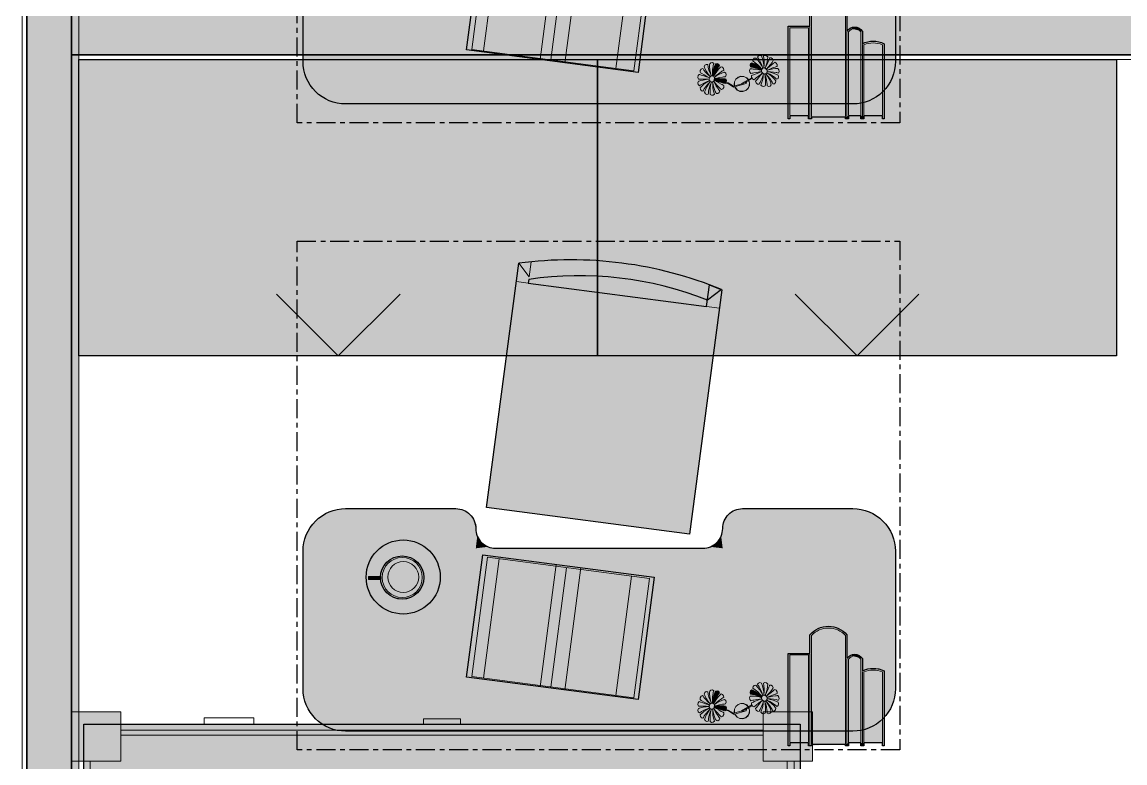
# Model space of a CAD drawing. Header units: inches. Extents: x -2190 to 40245, y -11272 to 33470.
# Drawn here: x 8067 to 10300, y 7426 to 8926 of the extents above; entities that cross this region are included whole.
import ezdxf

# ---------------------------------------------------------------- set-up
doc = ezdxf.new("R2010")
doc.units = ezdxf.units.IN
doc.header["$LTSCALE"] = 96
doc.header["$MEASUREMENT"] = 0
doc.linetypes.add('DASHDOT', pattern=[0.7, 0.4, -0.1, 0.1, -0.1])
for name, color, linetype, lineweight, true_color in [('Architectural_Blocks-1', 96, 'DASHDOT', 25, 0x008000), ('Cabinets___Full-2', 8, 'Continuous', 25, 0x808080), ('Cabinets__Module_Lines-2', 9, 'Continuous', 9, 0xc0c0c0), ('Furniture__Interior-1', 216, 'Continuous', 25, 0x800080), ('Furniture__Interior-2', 216, 'Continuous', 25, 0x800080), ('Walls___Normal-1', 18, 'Continuous', 35, 0x000000), ('Walls___Normal-2', 18, 'Continuous', 35, 0x000000), ('Walls___Normal-Ext_T_Frame_-_600_OC_-_Int_PB_Ext_WRC_cladding-L1-1', 18, 'Continuous', 35, 0x000000), ('Walls___Normal-Ext_T_Frame_-_600_OC_-_Int_PB_Ext_WRC_cladding-L1-2', 18, 'Continuous', 35, 0x000000), ('Walls___Normal-Ext_T_Frame_-_600_OC_-_Int_PB_Ext_WRC_cladding-L2-1', 18, 'Continuous', 35, 0x000000), ('Walls___Normal-Ext_T_Frame_-_600_OC_-_Int_PB_Ext_WRC_cladding-L2-2', 18, 'Continuous', 35, 0x000000), ('Walls___Normal-Ext_T_Frame_-_600_OC_-_Int_PB_Ext_WRC_cladding-L3-1', 18, 'Continuous', 35, 0x000000), ('Walls___Normal-Ext_T_Frame_-_600_OC_-_Int_PB_Ext_WRC_cladding-L3-2', 18, 'Continuous', 35, 0x000000), ('Walls___Normal-Ext_T_Frame_-_600_OC_-_Int_PB_Ext_WRC_cladding-L4-1', 18, 'Continuous', 35, 0x000000), ('Walls___Normal-Ext_T_Frame_-_600_OC_-_Int_PB_Ext_WRC_cladding-L4-2', 18, 'Continuous', 35, 0x000000), ('Walls___Normal-Int_S_Frame_-_600_OC_-_PB_both_sides-L3-2', 18, 'Continuous', 35, 0x000000), ('Walls___Normal-Int_S_Frame_-_600_OC_-_PB_both_sides-L4-2', 18, 'Continuous', 35, 0x000000)]:
    doc.layers.add(name, color=color, linetype=linetype, lineweight=lineweight, true_color=true_color)

# ---------------------------------------------------------------- blocks, each defined once
blk = doc.blocks.new('Desks_Desks_(small)_Dressing_Table')
at = {"color": 216, "true_color": 0x800080}
blk.add_lwpolyline([(-239.77, 145.8, -0.414214), (-205.35, 180.22), (-116, 180.22, -0.414214), (-99.95, 164.16, 0.414214), (-83.89, 148.11), (83.89, 148.11, 0.414214), (99.95, 164.16, -0.414214), (116, 180.22), (205.35, 180.22, -0.414214), (239.77, 145.8), (239.77, 34.42, -0.414214), (205.35, 0), (-205.35, 0, -0.414214), (-239.77, 34.42)], format="xyb", close=True, dxfattribs=at)
at = {"color": 7, "true_color": 0xffffff}
for points in [[(-205.35, 180.22), (-239.77, 145.8), (-238.6, 154.71), (-239.48, 150.29)], [(-99.95, 148.11), (-239.77, 145.8), (-116, 180.22), (-205.35, 180.22)], [(-205.35, 180.22), (-238.6, 154.71), (-235.16, 163.01), (-237.15, 158.97)], [(-205.35, 180.22), (-235.16, 163.01), (-229.69, 170.14), (-232.66, 166.75)], [(-205.35, 180.22), (-229.69, 170.14), (-222.56, 175.61), (-226.31, 173.1)], [(-205.35, 180.22), (-222.56, 175.61), (-214.26, 179.05), (-218.52, 177.6)], [(-205.35, 180.22), (-214.26, 179.05), (-205.35, 180.22), (-209.84, 179.92)], [(-99.95, 164.16), (-116, 180.22), (-111.85, 179.67), (-113.91, 180.08)], [(-99.95, 148.11), (-116, 180.22), (-99.95, 148.11), (-99.95, 164.16)], [(-99.95, 164.16), (-111.85, 179.67), (-107.98, 178.07), (-109.86, 179)], [(116, 180.22), (99.95, 164.16), (100.5, 168.32), (100.09, 166.26)], [(239.77, 145.8), (99.95, 148.11), (116, 180.22), (99.95, 164.16)], [(116, 180.22), (100.5, 168.32), (102.1, 172.19), (101.17, 170.31)], [(116, 180.22), (102.1, 172.19), (104.65, 175.52), (103.27, 173.94)], [(116, 180.22), (104.65, 175.52), (107.98, 178.07), (106.23, 176.9)], [(116, 180.22), (107.98, 178.07), (111.85, 179.67), (109.86, 179)], [(116, 180.22), (111.85, 179.67), (116, 180.22), (113.91, 180.08)], [(239.77, 145.8), (116, 180.22), (239.77, 145.8), (205.35, 180.22)], [(239.77, 145.8), (205.35, 180.22), (214.26, 179.05), (209.84, 179.92)], [(239.77, 145.8), (214.26, 179.05), (222.56, 175.61), (218.52, 177.6)], [(-99.95, 164.16), (-107.98, 178.07), (-104.65, 175.52), (-106.23, 176.9)], [(-99.95, 164.16), (-104.65, 175.52), (-102.1, 172.19), (-103.27, 173.94)], [(-99.95, 164.16), (-102.1, 172.19), (-100.5, 168.32), (-101.17, 170.31)], [(239.77, 145.8), (222.56, 175.61), (229.69, 170.14), (226.31, 173.1)], [(239.77, 145.8), (229.69, 170.14), (235.16, 163.01), (232.66, 166.75)], [(-99.95, 164.16), (-100.5, 168.32), (-99.95, 164.16), (-100.09, 166.26)], [(-99.95, 164.16), (-99.81, 162.07), (-99.95, 148.11), (-99.4, 160.01)], [(99.81, 162.07), (99.95, 148.11), (99.81, 162.07), (99.4, 160.01)], [(99.95, 148.11), (99.81, 162.07), (99.95, 148.11), (99.95, 164.16)], [(239.77, 145.8), (235.16, 163.01), (238.6, 154.71), (237.15, 158.97)], [(-98.73, 158.02), (-99.95, 148.11), (-98.73, 158.02), (-99.4, 160.01)], [(-97.8, 156.14), (-99.95, 148.11), (-97.8, 156.14), (-98.73, 158.02)], [(-96.63, 154.39), (-99.95, 148.11), (-96.63, 154.39), (-97.8, 156.14)], [(-95.25, 152.81), (-99.95, 148.11), (-95.25, 152.81), (-96.63, 154.39)], [(-93.67, 151.43), (-99.95, 148.11), (-93.67, 151.43), (-95.25, 152.81)], [(95.25, 152.81), (99.95, 148.11), (95.25, 152.81), (93.67, 151.43)], [(96.63, 154.39), (99.95, 148.11), (96.63, 154.39), (95.25, 152.81)], [(97.8, 156.14), (99.95, 148.11), (97.8, 156.14), (96.63, 154.39)], [(98.73, 158.02), (99.95, 148.11), (98.73, 158.02), (97.8, 156.14)], [(99.4, 160.01), (99.95, 148.11), (99.4, 160.01), (98.73, 158.02)], [(239.77, 145.8), (238.6, 154.71), (239.77, 145.8), (239.48, 150.29)], [(-239.77, 145.8), (-99.95, 148.11), (83.89, 148.11), (-83.89, 148.11)], [(-239.77, 145.8), (83.89, 148.11), (239.77, 145.8), (99.95, 148.11)], [(-239.77, 145.8), (239.77, 145.8), (205.35, 0), (239.77, 34.42)], [(-239.77, 145.8), (205.35, 0), (-239.77, 34.42), (-205.35, 0)], [(-91.92, 150.26), (-99.95, 148.11), (-91.92, 150.26), (-93.67, 151.43)], [(-90.04, 149.33), (-99.95, 148.11), (-90.04, 149.33), (-91.92, 150.26)], [(-88.05, 148.66), (-99.95, 148.11), (-88.05, 148.66), (-90.04, 149.33)], [(-85.99, 148.25), (-99.95, 148.11), (-85.99, 148.25), (-88.05, 148.66)], [(-99.95, 148.11), (-85.99, 148.25), (-99.95, 148.11), (-83.89, 148.11)], [(83.89, 148.11), (85.99, 148.25), (83.89, 148.11), (99.95, 148.11)], [(88.05, 148.66), (99.95, 148.11), (88.05, 148.66), (85.99, 148.25)], [(90.04, 149.33), (99.95, 148.11), (90.04, 149.33), (88.05, 148.66)], [(91.92, 150.26), (99.95, 148.11), (91.92, 150.26), (90.04, 149.33)], [(93.67, 151.43), (99.95, 148.11), (93.67, 151.43), (91.92, 150.26)], [(-239.77, 34.42), (-205.35, 0), (-214.26, 1.17), (-209.84, 0.29)], [(-239.77, 34.42), (-214.26, 1.17), (-222.56, 4.61), (-218.52, 2.62)], [(-239.77, 34.42), (-222.56, 4.61), (-229.69, 10.08), (-226.31, 7.11)], [(-239.77, 34.42), (-229.69, 10.08), (-235.16, 17.21), (-232.66, 13.47)], [(-239.77, 34.42), (-235.16, 17.21), (-238.6, 25.51), (-237.15, 21.25)], [(-239.77, 34.42), (-238.6, 25.51), (-239.77, 34.42), (-239.48, 29.93)], [(205.35, 0), (239.77, 34.42), (238.6, 25.51), (239.48, 29.93)], [(205.35, 0), (238.6, 25.51), (235.16, 17.21), (237.15, 21.25)], [(205.35, 0), (235.16, 17.21), (229.69, 10.08), (232.66, 13.47)], [(205.35, 0), (229.69, 10.08), (222.56, 4.61), (226.31, 7.11)], [(205.35, 0), (222.56, 4.61), (214.26, 1.17), (218.52, 2.62)], [(205.35, 0), (214.26, 1.17), (205.35, 0), (209.84, 0.29)]]:
    blk.add_solid(points, dxfattribs=at)
blk = doc.blocks.new('Interior_Accessories_Books_&_Magazines_Books')
at = {"color": 18, "linetype": 'Continuous', "lineweight": 18, "true_color": 0x000000}
for p, q in [((-20, 1.79), (-20, 89.52)), ((7.5, 1.79), (7.5, 89.52)), ((-37.5, 3.01), (-37.5, 73.75)), ((-22.5, 73.75), (-37.5, 73.75)), ((-22.5, 3.05), (-22.5, 73.75)), ((-21.25, 0), (-21.25, 74.44)), ((8.75, 0), (8.75, 70.26)), ((10, 70.43), (10, 2.94)), ((20, 70.43), (20, 2.94)), ((21.25, 60.09), (21.25, 0)), ((22.5, 60), (22.5, 2.94)), ((37.5, 60), (37.5, 2.94))]:
    blk.add_line(p, q, dxfattribs=at)
at = {"color": 216, "true_color": 0x800080}
blk.add_lwpolyline([(22.5, 0), (20, 0), (20, 2.5), (10, 2.5), (10, 0), (7.5, 0), (7.5, 1.25), (-20, 1.25), (-20, 0), (-22.5, 0), (-22.5, 2.5), (-37.5, 2.5), (-37.5, 0), (-38.75, 0), (-38.75, 75), (-21.25, 75), (-21.25, 90, -0.468586), (8.75, 90), (8.75, 70.82, -0.558718), (21.25, 70.82), (21.25, 60.82, -0.236068), (38.75, 60.82), (38.75, 0), (37.5, 0), (37.5, 2.5), (22.5, 2.5)], format="xyb", close=True, dxfattribs=at)
at = {"color": 18, "linetype": 'Continuous', "lineweight": 18, "true_color": 0x000000}
for centre, radius, start, end in [((-6.25, 76.77), 18.75, 42.83343, 137.16657), ((15, 66.68), 6.25, 36.8699, 143.1301), ((30, 41.46), 20, 67.97569, 112.02431)]:
    blk.add_arc(centre, radius, start, end, dxfattribs=at)
at = {"color": 7, "true_color": 0xffffff}
for points in [[(8.75, 90), (-21.25, 90), (-18.13, 93), (-20.05, 91.31)], [(8.75, 70.82), (-21.25, 75), (8.75, 90), (-21.25, 90)], [(8.75, 90), (-18.13, 93), (-13.72, 95.54), (-16.01, 94.41)], [(8.75, 90), (-13.72, 95.54), (-8.8, 96.86), (-11.3, 96.36)], [(8.75, 90), (-8.8, 96.86), (-3.7, 96.86), (-6.25, 97.03)], [(8.75, 90), (-3.7, 96.86), (1.22, 95.54), (-1.2, 96.36)], [(8.75, 90), (1.22, 95.54), (5.63, 93), (3.51, 94.41)], [(8.75, 90), (5.63, 93), (8.75, 90), (7.55, 91.31)], [(-21.25, 75), (-37.5, 2.5), (-38.75, 0), (-37.5, 0)], [(-21.25, 75), (-38.75, 0), (-21.25, 75), (-38.75, 75)], [(21.25, 60.82), (-37.5, 2.5), (8.75, 70.82), (-21.25, 75)], [(21.25, 70.82), (8.75, 70.82), (9.81, 72.17), (9.18, 71.45)], [(21.25, 70.82), (9.81, 72.17), (11.33, 73.33), (10.53, 72.8)], [(21.25, 70.82), (11.33, 73.33), (13.1, 74.07), (12.19, 73.76)], [(21.25, 70.82), (13.1, 74.07), (15, 74.32), (14.04, 74.25)], [(21.25, 70.82), (15, 74.32), (16.9, 74.07), (15.96, 74.25)], [(21.25, 70.82), (16.9, 74.07), (18.67, 73.33), (17.81, 73.76)], [(21.25, 70.82), (18.67, 73.33), (20.19, 72.17), (19.47, 72.8)], [(21.25, 70.82), (20.19, 72.17), (21.25, 70.82), (20.82, 71.45)], [(21.25, 60.82), (8.75, 70.82), (21.25, 60.82), (21.25, 70.82)], [(38.75, 60.82), (24.94, 62.22), (30, 62.89), (27.45, 62.72)], [(38.75, 60.82), (30, 62.89), (35.06, 62.22), (32.55, 62.72)], [(21.25, 60.82), (10, 2.5), (-37.5, 2.5), (-22.5, 2.5)], [(21.25, 60.82), (22.5, 2.5), (10, 2.5), (20, 2.5)], [(38.75, 60.82), (21.25, 60.82), (24.94, 62.22), (22.51, 61.4)], [(38.75, 60.82), (37.5, 2.5), (21.25, 60.82), (22.5, 2.5)], [(38.75, 60.82), (35.06, 62.22), (38.75, 60.82), (37.49, 61.4)], [(37.5, 2.5), (38.75, 60.82), (37.5, 0), (38.75, 0)], [(10, 2.5), (-20, 1.25), (-22.5, 0), (-20, 0)], [(10, 2.5), (-22.5, 0), (10, 2.5), (-22.5, 2.5)], [(-20, 1.25), (10, 2.5), (-20, 1.25), (7.5, 1.25)], [(7.5, 1.25), (10, 2.5), (7.5, 0), (10, 0)], [(20, 2.5), (22.5, 2.5), (20, 0), (22.5, 0)]]:
    blk.add_solid(points, dxfattribs=at)
blk = doc.blocks.new('Interior_Accessories_Books_&_Magazines_Book_(open)')
at = {"color": 216, "true_color": 0x800080}
for p, q in [((-70, 100), (70, 100)), ((-70, 0), (-70, 100)), ((70, 100), (70, 0)), ((70, 0), (-70, 0))]:
    blk.add_line(p, q, dxfattribs=at)
at = {"color": 216, "linetype": 'Continuous', "lineweight": 18, "true_color": 0x800080}
for p, q in [((-66.56, 99.06), (65.94, 99.06)), ((-66.56, 1.56), (-66.56, 99.06)), ((-51.84, 99.06), (-51.84, 1.56)), ((1.3, 99.06), (1.3, 1.56)), ((56.39, 99.06), (56.39, 1.56)), ((65.94, 99.06), (65.94, 1.56)), ((65.94, 1.56), (-66.56, 1.56))]:
    blk.add_line(p, q, dxfattribs=at)
at = {"color": 18, "linetype": 'Continuous', "lineweight": 18, "true_color": 0x000000}
for p, q in [((-10.22, 100), (-10.22, 0)), ((10, 100), (10, 0))]:
    blk.add_line(p, q, dxfattribs=at)
at = {"color": 7, "true_color": 0xffffff}
blk.add_solid([(-70, 100), (70, 100), (-70, 0), (70, 0)], dxfattribs=at)
at = {"color": 7, "linetype": 'Continuous', "lineweight": 18, "true_color": 0xffffff}
blk.add_solid([(-66.56, 99.06), (65.94, 99.06), (-66.56, 1.56), (65.94, 1.56)], dxfattribs=at)
blk = doc.blocks.new('Interior_Accessories_Vases_Flowers_in_Vase_(long-stemmed)')
at = {"color": 216, "linetype": 'Continuous', "lineweight": 18, "true_color": 0x800080}
for p, q in [((-22.31, 28.66), (-21.88, 29.69)), ((-22.31, 27.52), (-22.31, 28.66)), ((-21.88, 26.49), (-22.31, 27.52)), ((-20.15, 30.65), (-19.87, 30.58)), ((-19.18, 30.4), (-18.96, 30.19)), ((-17.98, 27.88), (-17.98, 27.52)), ((6.47, 27.24), (6.64, 28.09)), ((6.83, 28.09), (6.65, 27.19)), ((-21.11, 25.78), (-21.88, 26.49)), ((-20.48, 25.61), (-20.15, 25.53)), ((17.75, 10.54), (18.06, 10.39)), ((18.65, 10.11), (17.75, 10.54)), ((21.05, 14.46), (21.62, 13.65))]:
    blk.add_line(p, q, dxfattribs=at)
for points in [[(-22.31, 30.01), (-23.83, 31.37), (-25.55, 33.16), (-27.02, 34.94), (-27.43, 35.5), (-27.81, 36.05), (-28.14, 36.59), (-27.75, 37.95), (-26.78, 38.85), (-25.54, 38.99), (-25.34, 38.32), (-25.1, 37.64), (-24.84, 36.95), (-23.82, 34.75), (-22.55, 32.55), (-21.38, 30.87)], [(-21.11, 30.4), (-20.15, 30.65), (-20.48, 30.57), (-20.83, 30.48), (-21.15, 30.39), (-22.26, 32.71), (-23.16, 35.12), (-23.8, 37.53), (-23.95, 38.28), (-24.07, 39.03), (-24.16, 39.76), (-23.29, 40.79), (-22.08, 41.11), (-20.91, 40.62), (-20.99, 39.84), (-21.05, 39.05), (-21.08, 38.24), (-21, 35.69), (-20.67, 33.13), (-20.22, 31.17)], [(-20.15, 30.65), (-20.18, 30.67), (-20.36, 33.13), (-20.27, 35.69), (-19.93, 38.24), (-19.77, 39.05), (-19.59, 39.84), (-19.38, 40.62), (-18.21, 41.11), (-17, 40.79), (-16.13, 39.76), (-16.51, 39.03), (-16.87, 38.28), (-17.21, 37.53), (-18.11, 35.12), (-18.77, 32.71), (-19.06, 30.87)], [(-19.18, 30.4), (-19.21, 30.43), (-18.48, 32.55), (-17.45, 34.75), (-16.17, 36.95), (-15.72, 37.64), (-15.24, 38.32), (-14.75, 38.99), (-13.51, 38.85), (-12.54, 37.95), (-12.14, 36.59), (-12.77, 36.05), (-13.39, 35.5), (-13.99, 34.94), (-15.72, 33.16), (-17.2, 31.37), (-18.13, 30.01)], [(-22.82, 27.41), (-24.8, 27.15), (-27.13, 26.81), (-29.2, 26.48), (-29.8, 26.37), (-30.37, 26.27), (-30.89, 26.17), (-31.56, 27.37), (-31.56, 28.81), (-30.89, 30.02), (-30.37, 29.91), (-29.8, 29.81), (-29.2, 29.7), (-27.13, 29.37), (-24.8, 29.03), (-22.82, 28.78)], [(-21.88, 29.69), (-21.86, 29.73), (-24.02, 31.09), (-26.01, 32.5), (-27.74, 33.9), (-28.23, 34.35), (-28.68, 34.78), (-29.1, 35.21), (-30.16, 34.46), (-30.7, 33.17), (-30.55, 31.74), (-30.05, 31.5), (-29.52, 31.25), (-28.95, 31), (-26.97, 30.19), (-24.73, 29.39), (-22.33, 28.62), (-22.2, 28.99), (-22.04, 29.36), (-21.88, 29.69), (-21.11, 30.4)], [(-22.31, 26.17), (-24.02, 25.1), (-26.01, 23.69), (-27.74, 22.28), (-28.23, 21.84), (-28.68, 21.4), (-29.1, 20.98), (-30.16, 21.72), (-30.7, 23.02), (-30.55, 24.44), (-30.05, 24.69), (-29.52, 24.93), (-28.95, 25.19), (-26.97, 25.99), (-24.73, 26.79), (-22.33, 27.57), (-22.2, 27.2), (-22.04, 26.82), (-21.88, 26.49)], [(-22.31, 28.66), (-22.34, 28.3), (-22.34, 27.88), (-22.31, 27.52)], [(-21.11, 30.4), (-21.38, 30.17), (-21.66, 29.92), (-21.88, 29.69)], [(-19.18, 30.4), (-19.52, 30.48), (-19.87, 30.57)], [(-18.41, 29.69), (-18.68, 29.92), (-18.96, 30.17)], [(-17.98, 28.66), (-18.14, 28.99), (-18.3, 29.36), (-18.43, 29.73), (-17.01, 31.09), (-15.27, 32.5), (-13.28, 33.9), (-12.59, 34.35), (-11.9, 34.78), (-11.19, 35.21), (-10.12, 34.46), (-9.59, 33.17), (-9.74, 31.74), (-10.53, 31.5), (-11.3, 31.25), (-12.06, 31), (-14.31, 30.19), (-16.3, 29.39), (-17.62, 28.78)], [(-18.41, 26.49), (-18.3, 26.82), (-18.14, 27.2), (-17.96, 27.57), (-16.3, 26.79), (-14.31, 25.99), (-12.06, 25.19), (-11.3, 24.93), (-10.53, 24.69), (-9.74, 24.44), (-9.59, 23.02), (-10.12, 21.72), (-11.19, 20.98), (-11.9, 21.4), (-12.59, 21.84), (-13.28, 22.28), (-15.27, 23.69), (-17.01, 25.1), (-18.13, 26.17)], [(-18.01, 27.88), (-18.01, 28.3), (-17.98, 28.71), (-16.23, 29.03), (-14.14, 29.37), (-11.81, 29.7), (-11.02, 29.81), (-10.21, 29.91), (-9.4, 30.02), (-8.72, 28.81), (-8.72, 27.37), (-9.4, 26.17), (-10.21, 26.27), (-11.02, 26.37), (-11.81, 26.48), (-14.14, 26.81), (-16.23, 27.15), (-17.62, 27.41)], [(-8.72, 27.73), (0.73, 27.73), (0.43, 28.44), (-8.72, 28.44)], [(-5.6, 28.44), (-5.19, 30.48), (-3.84, 32.5), (-1.81, 33.86), (0.58, 34.33), (2.97, 33.86), (5, 32.5), (6.35, 30.48), (6.83, 28.09)], [(6.5, 26.43), (6.35, 25.7), (5, 23.67), (2.97, 22.31), (0.58, 21.84), (-1.81, 22.31), (-3.84, 23.67), (-5.19, 25.7), (-5.6, 27.73)], [(6.64, 28.09), (6.18, 30.41), (4.87, 32.37), (2.9, 33.69), (0.58, 34.15), (-1.74, 33.69), (-3.71, 32.37), (-5.02, 30.41), (-5.41, 28.44)], [(-5.41, 27.73), (-5.02, 25.77), (-3.71, 23.8), (-1.74, 22.48), (0.58, 22.02), (2.9, 22.48), (4.87, 23.8), (6.18, 25.77), (6.32, 26.47)], [(11.77, 20.64), (9.91, 22.51), (7.61, 26.94), (7.02, 27.09), (-2.58, 29.61), (-3.12, 28.8), (-1.65, 28.44)], [(0.67, 27.87), (7.19, 26.26), (7.38, 26.21), (9.69, 21.78), (11.09, 20.37)], [(-20.15, 25.53), (-21.11, 25.78), (-21.38, 26.01), (-21.66, 26.27), (-21.91, 26.52), (-23.83, 24.81), (-25.55, 23.03), (-27.02, 21.24), (-27.43, 20.68), (-27.81, 20.13), (-28.14, 19.59), (-27.75, 18.23), (-26.78, 17.34), (-25.54, 17.19), (-25.34, 17.86), (-25.1, 18.54), (-24.84, 19.23), (-23.82, 21.43), (-22.55, 23.63), (-21.38, 25.31)], [(-20.22, 25.01), (-20.67, 23.06), (-21, 20.5), (-21.08, 17.94), (-21.05, 17.14), (-20.99, 16.34), (-20.91, 15.57), (-22.08, 15.08), (-23.29, 15.4), (-24.16, 16.42), (-24.07, 17.15), (-23.95, 17.9), (-23.8, 18.66), (-23.16, 21.07), (-22.26, 23.48), (-21.15, 25.79), (-20.83, 25.7)], [(-19.06, 25.31), (-18.77, 23.48), (-18.11, 21.07), (-17.21, 18.66), (-16.87, 17.9), (-16.51, 17.15), (-16.13, 16.42), (-17, 15.4), (-18.21, 15.08), (-19.38, 15.57), (-19.59, 16.34), (-19.77, 17.14), (-19.93, 17.94), (-20.27, 20.5), (-20.36, 23.06), (-20.18, 25.52), (-19.87, 25.61), (-19.52, 25.7), (-19.18, 25.78)], [(20.35, 15.33), (21.31, 16.93), (22.36, 19.19), (23.21, 21.62), (23.44, 22.42), (23.64, 23.22), (23.82, 24.02), (25.15, 24.25), (26.28, 23.72), (26.86, 22.59), (26.52, 21.86), (26.16, 21.14), (25.76, 20.42), (24.38, 18.24), (22.8, 16.22), (21.44, 14.82)], [(21.25, 14.19), (21.02, 14.5), (23.04, 16.02), (24.94, 17.77), (26.64, 19.68), (27.13, 20.31), (27.6, 20.96), (28.03, 21.6), (29.25, 21.23), (29.97, 20.21), (29.97, 18.86), (29.44, 18.36), (28.87, 17.86), (28.26, 17.38), (26.23, 15.95), (23.99, 14.68), (21.64, 13.62), (21.46, 13.89)], [(18.39, 10.23), (18.69, 10.1), (18.06, 7.6), (17.19, 5.18), (16.14, 2.92), (15.76, 2.25), (15.37, 1.6), (14.97, 0.99), (13.65, 0.76), (12.51, 1.29), (11.93, 2.42), (12.5, 2.96), (13.05, 3.53), (13.59, 4.13), (15.18, 6.13), (16.57, 8.31), (17.47, 10.09)], [(18.65, 10.11), (19.01, 10.11), (19.39, 10.13), (19.74, 10.17), (20.11, 7.62), (20.28, 5.15), (20.27, 2.84), (20.22, 2.14), (20.15, 1.48), (20.06, 0.85), (18.88, 0.06), (17.56, 0), (16.53, 0.69), (16.8, 1.33), (17.06, 2), (17.3, 2.7), (17.93, 5.04), (18.38, 7.54), (18.56, 9.58)], [(17.04, 12.39), (17.11, 12.05), (17.15, 11.67), (17.18, 11.35)], [(21.62, 13.65), (21.76, 12.61), (21.42, 11.55), (20.69, 10.67), (19.7, 10.16), (18.65, 10.11)], [(19.7, 10.16), (20.04, 10.31), (20.4, 10.5), (20.69, 10.67)], [(20.69, 10.67), (20.73, 10.7), (22.08, 8.56), (23.27, 6.51), (24.28, 4.62), (24.55, 4.06), (24.8, 3.53), (25.02, 3.02), (24.22, 1.83), (22.98, 1.19), (21.68, 1.3), (21.64, 1.89), (21.57, 2.52), (21.48, 3.17), (21.06, 5.36), (20.44, 7.71), (19.82, 9.64)], [(21.05, 14.46), (20.78, 14.58), (20.45, 14.74), (20.15, 14.89)], [(20.69, 10.67), (20.94, 10.94), (21.21, 11.25), (21.42, 11.55)], [(21.89, 11.31), (23.57, 10.23), (25.57, 8.99), (27.38, 7.91), (27.9, 7.61), (28.4, 7.33), (28.86, 7.07), (28.61, 5.71), (27.68, 4.61), (26.39, 4.12), (26.06, 4.54), (25.69, 4.98), (25.3, 5.44), (23.93, 7.03), (22.36, 8.79), (21.01, 10.26)], [(22.29, 12.59), (24.3, 12.31), (26.72, 12.11), (28.95, 12.07), (29.61, 12.1), (30.24, 12.14), (30.83, 12.2), (31.17, 10.94), (30.75, 9.6), (29.71, 8.61), (29.18, 8.74), (28.61, 8.9), (28.01, 9.07), (25.98, 9.73), (23.75, 10.55), (21.41, 11.5), (21.55, 11.87), (21.67, 12.26), (21.76, 12.61)], [(22.13, 13.84), (24.11, 14.37), (26.49, 15.24), (28.69, 16.27), (29.34, 16.63), (29.95, 17), (30.54, 17.38), (31.39, 16.48), (31.56, 15.17), (30.99, 13.87), (30.38, 13.68), (29.74, 13.5), (29.07, 13.33), (26.8, 12.91), (24.33, 12.65), (21.76, 12.57), (21.73, 12.93), (21.68, 13.3), (21.62, 13.65)]]:
    blk.add_lwpolyline(points, dxfattribs=at)
for points in [[(-18.96, 26.01), (-18.68, 26.27), (-18.37, 26.52), (-17.2, 24.81), (-15.72, 23.03), (-13.99, 21.24), (-13.39, 20.68), (-12.77, 20.13), (-12.14, 19.59), (-12.54, 18.23), (-13.51, 17.34), (-14.75, 17.19), (-15.24, 17.86), (-15.72, 18.54), (-16.17, 19.23), (-17.45, 21.43), (-18.48, 23.63), (-19.21, 25.75)], [(8.83, 4.8), (8.82, 6.15), (9.58, 6.46), (10.34, 6.8), (11.09, 7.16), (13.33, 8.43), (15.38, 9.85), (17.15, 11.39), (17.38, 11.08), (17.59, 10.78), (17.77, 10.51), (16.32, 8.51), (14.61, 6.6), (12.71, 4.86), (12.07, 4.35), (11.42, 3.86), (10.76, 3.4), (9.55, 3.78)]]:
    blk.add_lwpolyline(points, close=True, dxfattribs=at)
at = {"color": 216, "true_color": 0x800080}
blk.add_lwpolyline([(10.19, 19.29), (11.11, 20.39), (12.4, 20.88), (12.96, 20.28), (13.51, 19.69), (14.05, 19.1), (15.62, 17.34), (17, 15.74), (18.14, 14.37), (17.9, 14.04), (17.63, 13.72), (17.34, 13.42), (15.79, 14.3), (13.98, 15.38), (11.98, 16.63), (11.3, 17.05), (10.62, 17.49), (9.93, 17.94)], close=True, dxfattribs=at)
at = {"color": 18, "linetype": 'Continuous', "lineweight": 18, "true_color": 0x000000}
for points in [[(17.9, 14.65), (17.29, 15.97), (16.28, 17.87), (15.07, 19.92), (14.65, 20.61), (14.22, 21.3), (13.77, 21.99), (14.57, 23.18), (15.82, 23.82), (17.11, 23.71), (17.38, 22.93), (17.63, 22.15), (17.87, 21.37), (18.49, 19.01), (18.92, 16.82), (19.14, 14.87), (18.8, 14.66), (18.44, 14.48), (18.11, 14.33)], [(19.09, 15.27), (19.26, 16.91), (19.27, 19.22), (19.09, 21.7), (18.99, 22.52), (18.87, 23.34), (18.73, 24.16), (19.91, 24.95), (21.23, 25.01), (22.27, 24.32), (22.22, 23.49), (22.15, 22.67), (22.05, 21.84), (21.62, 19.33), (20.99, 16.99), (20.19, 14.89), (19.83, 14.86), (19.45, 14.84), (19.1, 14.84)], [(16.78, 11.07), (15.26, 10.16), (13.06, 9.13), (10.66, 8.27), (9.87, 8.03), (9.06, 7.82), (8.26, 7.62), (7.4, 8.53), (7.23, 9.84), (7.8, 11.14), (8.63, 11.14), (9.46, 11.17), (10.28, 11.21), (12.76, 11.46), (15.04, 11.88), (16.62, 12.32)], [(17.38, 13.46), (17.29, 13.1), (17.17, 12.71), (17.03, 12.35), (15.07, 12.22), (12.83, 12.26), (10.4, 12.47), (9.59, 12.57), (8.78, 12.68), (7.96, 12.81), (7.63, 14.07), (8.05, 15.4), (9.08, 16.4), (9.84, 16.08), (10.59, 15.77), (11.34, 15.47), (13.58, 14.64), (15.62, 13.98), (17.02, 13.6)]]:
    blk.add_lwpolyline(points, dxfattribs=at)
at = {"color": 7, "linetype": 'Continuous', "lineweight": 18, "true_color": 0xffffff}
for points in [[(-19.21, 25.75), (-18.96, 26.01), (-18.37, 26.52), (-18.68, 26.27)], [(-19.21, 25.75), (-18.37, 26.52), (-18.48, 23.63), (-17.2, 24.81)], [(-18.48, 23.63), (-17.2, 24.81), (-17.45, 21.43), (-15.72, 23.03)], [(-17.45, 21.43), (-15.72, 23.03), (-16.17, 19.23), (-13.99, 21.24)], [(-16.17, 19.23), (-13.99, 21.24), (-12.54, 18.23), (-13.39, 20.68)], [(-16.17, 19.23), (-12.54, 18.23), (-14.75, 17.19), (-13.51, 17.34)], [(-16.17, 19.23), (-14.75, 17.19), (-15.72, 18.54), (-15.24, 17.86)], [(-12.77, 20.13), (-12.54, 18.23), (-12.77, 20.13), (-13.39, 20.68)], [(-12.54, 18.23), (-12.77, 20.13), (-12.54, 18.23), (-12.14, 19.59)], [(14.61, 6.6), (13.33, 8.43), (16.32, 8.51), (15.38, 9.85)], [(16.32, 8.51), (15.38, 9.85), (17.38, 11.08), (17.15, 11.39)], [(16.32, 8.51), (17.38, 11.08), (17.77, 10.51), (17.59, 10.78)], [(9.58, 6.46), (8.83, 4.8), (9.58, 6.46), (8.82, 6.15)], [(8.83, 4.8), (9.58, 6.46), (12.07, 4.35), (10.34, 6.8)], [(8.83, 4.8), (12.07, 4.35), (10.76, 3.4), (11.42, 3.86)], [(8.83, 4.8), (10.76, 3.4), (8.83, 4.8), (9.55, 3.78)], [(12.07, 4.35), (10.34, 6.8), (12.71, 4.86), (11.09, 7.16)], [(12.71, 4.86), (11.09, 7.16), (14.61, 6.6), (13.33, 8.43)]]:
    blk.add_solid(points, dxfattribs=at)
at = {"color": 7, "true_color": 0xffffff}
for points in [[(9.93, 17.94), (10.19, 19.29), (12.4, 20.88), (11.11, 20.39)], [(9.93, 17.94), (12.4, 20.88), (13.51, 19.69), (12.96, 20.28)], [(9.93, 17.94), (13.51, 19.69), (15.62, 17.34), (14.05, 19.1)], [(9.93, 17.94), (15.62, 17.34), (18.14, 14.37), (17, 15.74)], [(9.93, 17.94), (18.14, 14.37), (17.63, 13.72), (17.9, 14.04)], [(9.93, 17.94), (17.63, 13.72), (15.79, 14.3), (17.34, 13.42)], [(9.93, 17.94), (15.79, 14.3), (11.98, 16.63), (13.98, 15.38)], [(9.93, 17.94), (11.98, 16.63), (10.62, 17.49), (11.3, 17.05)]]:
    blk.add_solid(points, dxfattribs=at)
blk = doc.blocks.new('Seating_Chairs_Side_Seat_Cushioned')
at = {"color": 18, "linetype": 'Continuous', "lineweight": 18, "true_color": 0x000000}
for p, q in [((-73.02, 184.53), (-82.76, 184.53)), ((72.15, 184.53), (82.76, 184.53))]:
    blk.add_line(p, q, dxfattribs=at)
at = {"color": 216, "true_color": 0x800080}
blk.add_lwpolyline([(-82.76, 199.5, -0.131652), (82.58, 199.77), (72.49, 189.88, 0.131652), (-73.02, 187.54), (-73.02, 184.53), (72.15, 184.53), (72.49, 202.26), (82.76, 199.5), (82.76, 0), (-82.76, 0)], format="xyb", close=True, dxfattribs=at)
at = {"color": 18, "linetype": 'Continuous', "lineweight": 18, "true_color": 0x000000}
blk.add_lwpolyline([(-82.76, 199.5), (-73.02, 189.76), (-73.02, 201.96)], dxfattribs=at)
at = {"color": 7, "true_color": 0xffffff}
for points in [[(30.29, 209.12), (-26.03, 196.7), (-82.76, 199.5), (-73.02, 187.54)], [(-26.03, 196.7), (30.29, 209.12), (72.49, 189.88), (82.58, 199.77)], [(-82.76, 199.5), (-73.02, 187.54), (-82.76, 0), (-73.02, 184.53)], [(82.76, 0), (72.15, 184.53), (82.76, 199.5), (72.49, 202.26)], [(-82.76, 0), (-73.02, 184.53), (82.76, 0), (72.15, 184.53)]]:
    blk.add_solid(points, dxfattribs=at)
blk = doc.blocks.new('Kitchen_Items_Dinnerware_Glassware_Teacup')
at = {"color": 216, "linetype": 'Continuous', "lineweight": 18, "true_color": 0x800080}
for p, q in [((12.44, 19.1), (22.44, 19.1)), ((12.44, 16.6), (12.44, 19.1)), ((22.44, 19.1), (22.44, 16.6)), ((22.44, 16.6), (12.44, 16.6))]:
    blk.add_line(p, q, dxfattribs=at)
at = {"color": 216, "true_color": 0x800080}
blk.add_circle((-4.94, 17.5), 17.5, dxfattribs=at)
at = {"color": 18, "linetype": 'Continuous', "lineweight": 18, "true_color": 0x000000}
blk.add_circle((-5, 17.5), 16.25, dxfattribs=at)
at = {"color": 7, "true_color": 0xffffff}
for points in [[(-4.94, 35), (-21.39, 23.49), (-22.44, 17.5), (-22.18, 20.54)], [(-4.94, 35), (-22.44, 17.5), (-21.39, 11.51), (-22.18, 14.46)], [(-4.94, 35), (-18.35, 28.75), (-21.39, 23.49), (-20.1, 26.25)], [(-4.94, 35), (-21.39, 11.51), (-18.35, 6.25), (-20.1, 8.75)], [(-4.94, 35), (-13.69, 32.66), (-18.35, 28.75), (-16.19, 30.91)], [(-4.94, 35), (-18.35, 6.25), (-13.69, 2.34), (-16.19, 4.09)], [(-4.94, 35), (-7.98, 34.73), (-13.69, 32.66), (-10.93, 33.94)], [(-4.94, 35), (-13.69, 2.34), (-7.98, 0.27), (-10.93, 1.06)], [(-4.94, 35), (-7.98, 0.27), (-1.9, 0.27), (-4.94, 0)], [(-4.94, 35), (-1.9, 0.27), (3.81, 2.34), (1.04, 1.06)], [(-4.94, 35), (3.81, 2.34), (8.46, 6.25), (6.31, 4.09)], [(-4.94, 35), (8.46, 6.25), (11.5, 11.51), (10.21, 8.75)], [(-4.94, 35), (11.5, 11.51), (12.56, 17.5), (12.29, 14.46)], [(-4.94, 35), (12.56, 17.5), (11.5, 23.49), (12.29, 20.54)], [(-4.94, 35), (11.5, 23.49), (8.46, 28.75), (10.21, 26.25)], [(-4.94, 35), (8.46, 28.75), (3.81, 32.66), (6.31, 30.91)], [(-4.94, 35), (3.81, 32.66), (-1.9, 34.73), (1.04, 33.94)]]:
    blk.add_solid(points, dxfattribs=at)
at = {"color": 7, "linetype": 'Continuous', "lineweight": 18, "true_color": 0xffffff}
blk.add_solid([(12.44, 19.1), (22.44, 19.1), (12.44, 16.6), (22.44, 16.6)], dxfattribs=at)
blk = doc.blocks.new('Kitchen_Items_Dinnerware_Dishes_Saucer')
at = {"color": 216, "true_color": 0x800080}
blk.add_circle((0, 30), 30, dxfattribs=at)
at = {"color": 18, "linetype": 'Continuous', "lineweight": 18, "true_color": 0x000000}
blk.add_circle((0, 30), 12.5, dxfattribs=at)
at = {"color": 7, "true_color": 0xffffff}
for points in [[(0, 60), (-28.19, 40.26), (-30, 30), (-29.54, 35.21)], [(0, 60), (-30, 30), (-28.19, 19.74), (-29.54, 24.79)], [(0, 60), (-22.98, 49.28), (-28.19, 40.26), (-25.98, 45)], [(0, 60), (-28.19, 19.74), (-22.98, 10.72), (-25.98, 15)], [(0, 60), (-15, 55.98), (-22.98, 49.28), (-19.28, 52.98)], [(0, 60), (-22.98, 10.72), (-15, 4.02), (-19.28, 7.02)], [(0, 60), (-5.21, 59.54), (-15, 55.98), (-10.26, 58.19)], [(0, 60), (-15, 4.02), (-5.21, 0.46), (-10.26, 1.81)], [(0, 60), (-5.21, 0.46), (5.21, 0.46), (0, 0)], [(0, 60), (5.21, 0.46), (15, 4.02), (10.26, 1.81)], [(0, 60), (15, 4.02), (22.98, 10.72), (19.28, 7.02)], [(0, 60), (22.98, 10.72), (28.19, 19.74), (25.98, 15)], [(0, 60), (28.19, 19.74), (30, 30), (29.54, 24.79)], [(0, 60), (30, 30), (28.19, 40.26), (29.54, 35.21)], [(0, 60), (28.19, 40.26), (22.98, 49.28), (25.98, 45)], [(0, 60), (22.98, 49.28), (15, 55.98), (19.28, 52.98)], [(0, 60), (15, 55.98), (5.21, 59.54), (10.26, 58.19)]]:
    blk.add_solid(points, dxfattribs=at)
blk = doc.blocks.new('Beds_Double_Loft_Bed')
at = {"color": 216, "linetype": 'Continuous', "lineweight": 18, "true_color": 0x800080}
for p, q in [((-370, 772.5), (370, 772.5)), ((370, 767.5), (-370, 767.5)), ((-400, 222.5), (-400, 742.5)), ((-395, 742.5), (-395, 222.5)), ((395, 222.5), (395, 742.5)), ((400, 742.5), (400, 222.5)), ((370, 202.96), (-370, 202.96)), ((-370, 197.5), (370, 197.5)), ((370, 192.5), (-370, 192.5)), ((137.08, 180), (124.58, 180)), ((287.08, 180), (274.58, 180))]:
    blk.add_line(p, q, dxfattribs=at)
for points in [[(-410, 782.5), (-370, 782.5), (-370, 742.5), (-410, 742.5)], [(370, 782.5), (410, 782.5), (410, 742.5), (370, 742.5)], [(-410, 222.5), (-370, 222.5), (-370, 182.5), (-410, 182.5)], [(370, 222.5), (410, 222.5), (410, 182.5), (370, 182.5)], [(137.08, 192.5), (137.08, 0), (124.58, 0), (124.58, 192.5)], [(287.08, 192.5), (287.08, 0), (274.58, 0), (274.58, 192.5)], [(274.58, 144.93), (274.58, 134.93), (137.08, 134.93), (137.08, 144.93)], [(274.58, 112.33), (274.58, 102.33), (137.08, 102.33), (137.08, 112.33)], [(274.58, 80.2), (274.58, 70.2), (137.08, 70.2), (137.08, 80.2)], [(274.58, 45.2), (274.58, 35.05), (137.08, 35.05), (137.08, 45.2)], [(274.58, 45.05), (274.58, 35.05), (137.08, 35.05), (137.08, 45.05)]]:
    blk.add_lwpolyline(points, close=True, dxfattribs=at)
at = {"color": 216, "true_color": 0x800080}
blk.add_lwpolyline([(400, 772.5), (400, 192.5), (-400, 192.5), (-400, 772.5)], close=True, dxfattribs=at)
at = {"color": 216, "linetype": 'Continuous', "lineweight": 18, "true_color": 0x800080}
for points in [[(-390.93, 222.5), (-391.05, 222.96), (-391.05, 742.5)], [(391.05, 742.5), (391.05, 222.96), (390.93, 222.5)], [(-400, 635), (-405, 635), (-405, 675), (-400, 675)], [(400, 675), (405, 675), (405, 635), (400, 635)], [(-400.5, 467.5), (-404.25, 467.5), (-404.25, 497.5), (-400.5, 497.5)], [(400.5, 497.5), (404.25, 497.5), (404.25, 467.5), (400.5, 467.5)], [(16.73, 192), (16.73, 188.25), (-13.27, 188.25), (-13.27, 192)], [(137.08, 192.5), (137.08, 0), (124.58, 0), (124.58, 192.5)]]:
    blk.add_lwpolyline(points, dxfattribs=at)
at = {"color": 18, "linetype": 'Continuous', "lineweight": 18, "true_color": 0x000000}
for points in [[(-41.2, 732.61), (-39.77, 732.39), (-39.67, 732.32), (-37.39, 730.41), (-36.52, 728.74), (-35.52, 725.63), (-35.52, 629.2), (-36.52, 626.09), (-37.39, 624.42), (-38.93, 623.28), (-40.66, 622.19), (-46.52, 620.78), (-49.81, 620.54), (-252.45, 620.59), (-255.72, 620.78), (-261.58, 622.19), (-263.31, 623.28), (-264.85, 624.42), (-265.72, 626.09), (-266.72, 629.2), (-266.72, 725.63), (-265.72, 728.74), (-264.85, 730.41), (-262.57, 732.32), (-262.47, 732.39), (-261.03, 732.61)], [(-262.09, 732.44), (-255.71, 734.06), (-252.43, 734.28), (-49.82, 734.32), (-46.53, 734.06), (-40.15, 732.44)], [(299.39, 732.61), (300.83, 732.39), (300.93, 732.32), (303.21, 730.41), (304.08, 728.74), (305.08, 725.63), (305.08, 629.2), (304.08, 626.09), (303.21, 624.42), (301.67, 623.28), (299.94, 622.19), (294.07, 620.78), (290.79, 620.54), (88.15, 620.59), (84.88, 620.78), (79.02, 622.19), (77.29, 623.28), (75.75, 624.42), (74.88, 626.09), (73.87, 629.2), (73.87, 725.63), (74.88, 728.74), (75.75, 730.41), (78.03, 732.32), (78.13, 732.39), (79.56, 732.61)], [(78.51, 732.44), (84.88, 734.06), (88.16, 734.28), (290.77, 734.32), (294.07, 734.06), (300.45, 732.44)]]:
    blk.add_lwpolyline(points, dxfattribs=at)
at = {"color": 7, "linetype": 'Continuous', "lineweight": 18, "true_color": 0xffffff}
for points in [[(-410, 742.5), (-410, 782.5), (-370, 742.5), (-370, 782.5)], [(370, 742.5), (370, 782.5), (410, 742.5), (410, 782.5)], [(-410, 182.5), (-410, 222.5), (-370, 182.5), (-370, 222.5)], [(370, 182.5), (370, 222.5), (410, 182.5), (410, 222.5)], [(124.58, 192.5), (137.08, 192.5), (124.58, 0), (137.08, 0)], [(274.58, 192.5), (287.08, 192.5), (274.58, 0), (287.08, 0)], [(137.08, 144.93), (274.58, 144.93), (137.08, 134.93), (274.58, 134.93)], [(137.08, 112.33), (274.58, 112.33), (137.08, 102.33), (274.58, 102.33)], [(137.08, 80.2), (274.58, 80.2), (137.08, 70.2), (274.58, 70.2)], [(137.08, 45.2), (274.58, 45.2), (137.08, 35.05), (274.58, 35.05)]]:
    blk.add_solid(points, dxfattribs=at)
at = {"color": 7, "true_color": 0xffffff}
blk.add_solid([(-400, 772.5), (400, 772.5), (-400, 192.5), (400, 192.5)], dxfattribs=at)

msp = doc.modelspace()

# ---------------------------------------------------------------- linework, layer by layer
at = {"layer": 'Architectural_Blocks-1'}
for p, q in [((8624, 8722.5), (8624, 9752.5)), ((9844, 9752.5), (9844, 8722.5)), ((9844, 8722.5), (8624, 8722.5)), ((8624, 7452.5), (8624, 8482.5)), ((8624, 8482.5), (9844, 8482.5)), ((9844, 8482.5), (9844, 7452.5)), ((9844, 7452.5), (8624, 7452.5))]:
    msp.add_line(p, q, dxfattribs=at)
at = {"layer": 'Cabinets___Full-2', "color": 8, "linetype": 'Continuous', "lineweight": 25, "true_color": 0x808080}
for p, q in [((10282.5, 8850.3), (10282.5, 8250.3)), ((9232.5, 8250.3), (8182.5, 8250.3)), ((10282.5, 8250.3), (9232.5, 8250.3))]:
    msp.add_line(p, q, dxfattribs=at)
at = {"layer": 'Cabinets___Full-2', "color": 8, "true_color": 0x808080}
for points in [[(8182.5, 8850.3), (9232.5, 8850.3), (9232.5, 8250.3), (8182.5, 8250.3)], [(9232.5, 8850.3), (10282.5, 8850.3), (10282.5, 8250.3), (9232.5, 8250.3)]]:
    msp.add_lwpolyline(points, close=True, dxfattribs=at)
at = {"layer": 'Cabinets___Full-2', "color": 7, "true_color": 0xffffff}
for points in [[(8182.5, 8250.3), (8182.5, 8850.3), (9232.5, 8250.3), (9232.5, 8850.3)], [(9232.5, 8250.3), (9232.5, 8850.3), (10282.5, 8250.3), (10282.5, 8850.3)]]:
    msp.add_solid(points, dxfattribs=at)
at = {"layer": 'Cabinets__Module_Lines-2'}
for p, q in [((8182.5, 8820.3), (8182.5, 8850.3)), ((9232.5, 8820.3), (9232.5, 8850.3)), ((9232.5, 8850.3), (9232.5, 8820.3)), ((8582.5, 8375.3), (8707.5, 8250.3)), ((8832.5, 8375.3), (8707.5, 8250.3)), ((9632.5, 8375.3), (9757.5, 8250.3)), ((9882.5, 8375.3), (9757.5, 8250.3)), ((8182.5, 8250.3), (8182.5, 8280.3)), ((9232.5, 8250.3), (9232.5, 8280.3)), ((9232.5, 8280.3), (9232.5, 8250.3))]:
    msp.add_line(p, q, dxfattribs=at)
at = {"layer": 'Walls___Normal-1', "color": 8, "true_color": 0x808080}
msp.add_solid([(8167.5, 13265), (8167.5, 3430), (8077.5, 13310), (8077.5, 3340)], dxfattribs=at)
at = {"layer": 'Walls___Normal-1', "color": 1, "true_color": 0xff0000}
msp.add_solid([(8182.5, 13255), (8182.5, 3445), (8167.5, 13265), (8167.5, 3430)], dxfattribs=at)
at = {"layer": 'Walls___Normal-2', "color": 8, "true_color": 0x808080}
for points in [[(8167.5, 15320), (8167.5, 3430), (8077.5, 15365), (8077.5, 3340)], [(8167.5, 15320), (8167.5, 3430), (8077.5, 15365), (8077.5, 3340)], [(8167.5, 8950.3), (11313, 8950.3), (8167.5, 8860.3), (11313, 8860.3)], [(8167.5, 8950.3), (11313, 8950.3), (8167.5, 8860.3), (11313, 8860.3)], [(8167.5, 8950.3), (11313, 8950.3), (8167.5, 8860.3), (11313, 8860.3)]]:
    msp.add_solid(points, dxfattribs=at)
at = {"layer": 'Walls___Normal-2', "color": 1, "true_color": 0xff0000}
msp.add_solid([(8182.5, 8850.3), (8182.5, 3440), (8167.5, 8860.3), (8167.5, 3430)], dxfattribs=at)
msp.add_solid([(8182.5, 8850.3), (8182.5, 3440), (8167.5, 8860.3), (8167.5, 3430)], dxfattribs=at)
at = {"layer": 'Walls___Normal-Ext_T_Frame_-_600_OC_-_Int_PB_Ext_WRC_cladding-L1-1', "color": 18, "linetype": 'Continuous', "lineweight": 0, "true_color": 0x000000}
msp.add_line((8182.5, 3445), (8182.5, 13255), dxfattribs=at)
at = {"layer": 'Walls___Normal-Ext_T_Frame_-_600_OC_-_Int_PB_Ext_WRC_cladding-L1-2', "color": 18, "linetype": 'Continuous', "lineweight": 0, "true_color": 0x000000}
msp.add_line((8182.5, 3440), (8182.5, 8850.3), dxfattribs=at)
msp.add_line((8182.5, 3440), (8182.5, 8850.3), dxfattribs=at)
at = {"layer": 'Walls___Normal-Ext_T_Frame_-_600_OC_-_Int_PB_Ext_WRC_cladding-L2-1', "color": 18, "linetype": 'Continuous', "lineweight": 35, "true_color": 0x000000}
msp.add_line((8167.5, 3430), (8167.5, 13265), dxfattribs=at)
at = {"layer": 'Walls___Normal-Ext_T_Frame_-_600_OC_-_Int_PB_Ext_WRC_cladding-L2-2', "color": 18, "linetype": 'Continuous', "lineweight": 35, "true_color": 0x000000}
msp.add_line((8167.5, 3430), (8167.5, 8860.3), dxfattribs=at)
msp.add_line((8167.5, 3430), (8167.5, 8860.3), dxfattribs=at)
at = {"layer": 'Walls___Normal-Ext_T_Frame_-_600_OC_-_Int_PB_Ext_WRC_cladding-L3-1', "color": 18, "linetype": 'Continuous', "lineweight": 35, "true_color": 0x000000}
msp.add_line((8077.5, 13310), (8077.5, 3340), dxfattribs=at)
at = {"layer": 'Walls___Normal-Ext_T_Frame_-_600_OC_-_Int_PB_Ext_WRC_cladding-L3-2', "color": 18, "linetype": 'Continuous', "lineweight": 35, "true_color": 0x000000}
msp.add_line((8077.5, 15365), (8077.5, 3340), dxfattribs=at)
msp.add_line((8077.5, 15365), (8077.5, 3340), dxfattribs=at)
at = {"layer": 'Walls___Normal-Ext_T_Frame_-_600_OC_-_Int_PB_Ext_WRC_cladding-L4-1', "color": 18, "linetype": 'Continuous', "lineweight": 0, "true_color": 0x000000}
msp.add_line((8067.5, 13310), (8067.5, 3330), dxfattribs=at)
at = {"layer": 'Walls___Normal-Ext_T_Frame_-_600_OC_-_Int_PB_Ext_WRC_cladding-L4-2', "color": 18, "linetype": 'Continuous', "lineweight": 0, "true_color": 0x000000}
msp.add_line((8067.5, 15365), (8067.5, 3325), dxfattribs=at)
msp.add_line((8067.5, 15365), (8067.5, 3325), dxfattribs=at)
at = {"layer": 'Walls___Normal-Int_S_Frame_-_600_OC_-_PB_both_sides-L3-2', "color": 18, "linetype": 'Continuous', "lineweight": 35, "true_color": 0x000000}
msp.add_line((8167.5, 8860.3), (11313, 8860.3), dxfattribs=at)
msp.add_line((8167.5, 8860.3), (11313, 8860.3), dxfattribs=at)
msp.add_line((8167.5, 8860.3), (11313, 8860.3), dxfattribs=at)
at = {"layer": 'Walls___Normal-Int_S_Frame_-_600_OC_-_PB_both_sides-L4-2', "color": 18, "linetype": 'Continuous', "lineweight": 0, "true_color": 0x000000}
msp.add_line((8182.5, 8850.3), (11313, 8850.3), dxfattribs=at)
msp.add_line((8182.5, 8850.3), (11313, 8850.3), dxfattribs=at)
msp.add_line((8182.5, 8850.3), (11313, 8850.3), dxfattribs=at)

# ---------------------------------------------------------------- block references
at = {"layer": 'Furniture__Interior-1', "xscale": 2.5, "yscale": 2.5}
for name, p in [('Desks_Desks_(small)_Dressing_Table', (9235.7, 8760.6)), ('Interior_Accessories_Books_&_Magazines_Books', (9715.2, 8730.6)), ('Desks_Desks_(small)_Dressing_Table', (9235.7, 7490.6)), ('Kitchen_Items_Dinnerware_Dishes_Saucer', (8839, 7727.7)), ('Interior_Accessories_Books_&_Magazines_Books', (9715.2, 7460.6))]:
    msp.add_blockref(name, p, dxfattribs=at)
at = {"layer": 'Furniture__Interior-1', "yscale": 2.5}
for name, p, xscale, rotation in [('Interior_Accessories_Books_&_Magazines_Book_(open)', (9173.3, 9095.1), 2.5, 172.5), ('Interior_Accessories_Vases_Flowers_in_Vase_(long-stemmed)', (9490.7, 8862.8), 2.523077428340912, 210), ('Seating_Chairs_Side_Seat_Cushioned', (9213.2, 7916.5), 2.503928542137146, -7.500000000000013), ('Kitchen_Items_Dinnerware_Glassware_Teacup', (8824.5, 7845.5), 2.5, 180), ('Interior_Accessories_Books_&_Magazines_Book_(open)', (9173.3, 7825.1), 2.5, 172.5), ('Interior_Accessories_Vases_Flowers_in_Vase_(long-stemmed)', (9490.7, 7592.8), 2.523077428340912, 210)]:
    msp.add_blockref(name, p, dxfattribs=dict(at, xscale=xscale, rotation=rotation))
at = {"layer": 'Furniture__Interior-2', "linetype": 'Continuous', "lineweight": 0, "xscale": 2.5, "yscale": 2.5, "rotation": 90}
msp.add_blockref('Beds_Double_Loft_Bed', (10123.8, 6505), dxfattribs=at)

doc.saveas('drawing.dxf')
